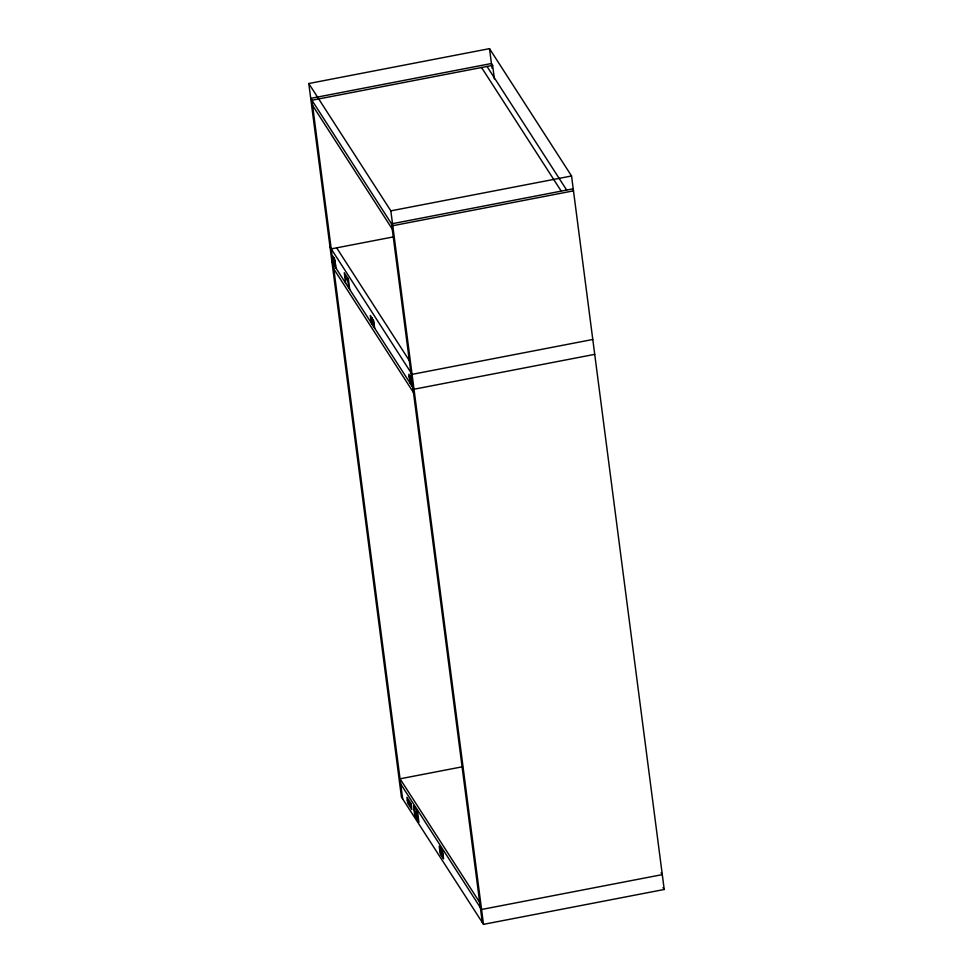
<?xml version="1.0" encoding="UTF-8"?>
<svg xmlns="http://www.w3.org/2000/svg" width="973" height="973" viewBox="0 0 973 973"><rect width="100%" height="100%" fill="white"/><g stroke="black" fill="none" stroke-linecap="round" stroke-linejoin="round"><path stroke-width="1.46" d="M415.726 813.696L415.86 812.796M415.909 815.094L416.189 813.294M416.091 816.493L416.48 814.012M416.274 817.892L416.663 815.41M416.566 818.609L416.845 816.809M416.882 819.12L417.028 818.208M308.782 83.52L489.504 48.65L571.552 175.979L664.218 889.48L483.496 924.35L401.448 797.021L308.782 83.52L390.83 210.849L483.496 924.35M494.381 78.886L492.63 65.373L311.907 100.243L402.64 798.882M390.83 210.849L571.552 175.979M331.209 248.893L393.433 236.889M592.788 339.48L412.066 374.362L330.017 247.033M594.722 354.354L413.999 389.224L331.951 261.895M462.54 766.76L400.037 778.814L479.701 902.421M492.63 65.373L491.438 63.513L310.703 98.382L392.764 225.712L573.486 190.842L572.282 188.981L391.56 223.851L482.304 922.489M487.023 66.456L566.675 190.063M481.562 67.502L561.226 191.122M312.576 105.449L392.241 229.056M336.658 247.835L409.755 361.251M334.955 260.886L335.649 266.261M409.147 376.016L411.044 384.639L411.543 381.842L409.888 375.724L410.618 382.584M409.499 376.563L410.12 377.536M344.77 276.612L347.957 281.55M333.812 268.962L413.476 392.569M661.093 872.757L662.297 874.618L481.562 909.487L399.514 782.158M663.027 887.619L664.218 889.48M413.987 809.512L417.162 814.45M407.322 800.207L411.421 806.568M489.504 48.65L492.046 68.219M412.114 386.305L410.959 377.39L408.903 374.204L410.071 383.119M409.828 377.074L410.521 382.438M374.678 328.217L373.717 320.774L370.299 315.471L371.26 322.902M373.985 327.135L371.82 323.121L371.929 323.948M442.91 857.809L440.745 853.795L440.854 854.61M349.721 289.48L348.37 279.081L344.272 272.708L345.622 283.119M347.446 277.646L348.796 288.057M416.663 810.545L418.013 820.957M417.21 819.619L415.544 812.285L416.31 818.232M335.88 268.001L334.724 259.086L332.669 255.899L333.824 264.814M334.177 259.682L334.967 265.203M333.739 257.553L333.24 260.35L334.894 266.48L333.739 257.553M372.002 318.122L370.798 319.351L374.216 324.654L372.002 318.122M440.927 848.797L439.723 850.025L443.141 855.328L440.927 848.797M373.668 324.666L371.613 321.479L373.814 325.846L373.668 324.666M417.587 811.981L413.476 805.608L414.826 816.019L418.937 822.38L417.587 811.981M442.642 851.448L439.224 846.145L440.185 853.576L443.603 858.879L442.642 851.448M411.032 803.601L406.933 797.228L407.699 803.175L411.81 809.548L411.032 803.601M442.593 855.34L440.526 852.141L442.739 856.508L442.593 855.34"/></g></svg>
